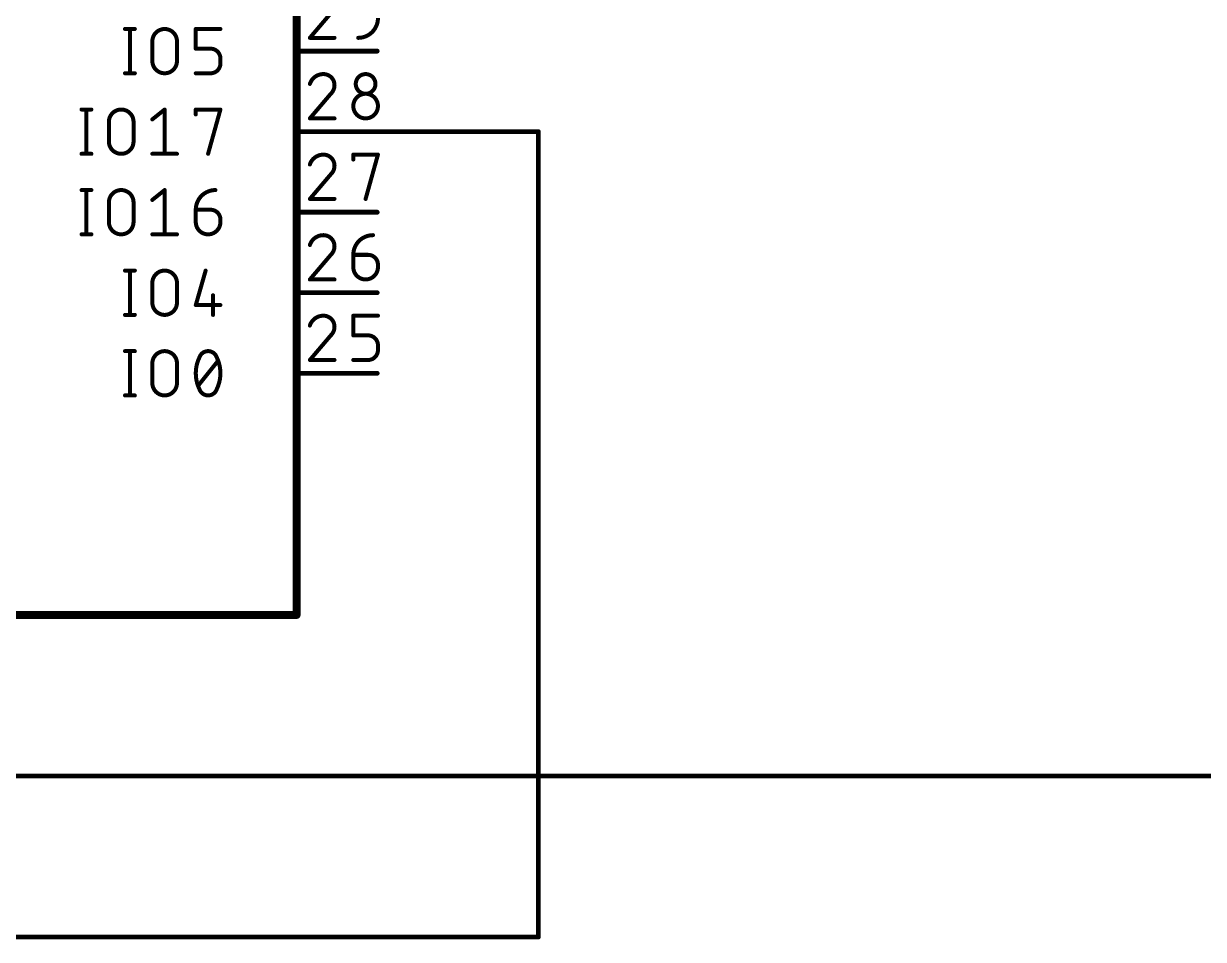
# Model space of a CAD drawing. Extents: x -10 to 250, y 0 to 179.
# Drawn here: x 133.64 to 170.82, y 78.66 to 107.55 of the extents above; entities that cross this region are included whole.
import ezdxf

# ---------------------------------------------------------------- set-up
doc = ezdxf.new("R2010")
doc.units = 0
for name, color, linetype in [('91', 94, 'CONTINUOUS'), ('94', 14, 'CONTINUOUS'), ('95', 250, 'CONTINUOUS')]:
    doc.layers.add(name, color=color, linetype=linetype)

msp = doc.modelspace()

# ---------------------------------------------------------------- linework, layer by layer
at = {"layer": '91', "const_width": 0.1524}
for points in [[(144.78, 104.14), (149.86, 104.14)], [(149.86, 104.14), (149.86, 78.74)], [(93.98, 83.82), (213.36, 83.82)], [(149.86, 78.74), (81.28, 78.74)]]:
    msp.add_lwpolyline(points, dxfattribs=at)
at = {"layer": '91', "const_width": 0.0762}
for points in [[(144.78, 104.1781, 1), (144.78, 104.1019)], [(149.8981, 104.14, 1), (149.8219, 104.14)], [(149.86, 104.1019, 1), (149.86, 104.1781)], [(149.8219, 78.74, 1), (149.8981, 78.74)], [(149.86, 78.7019, 1), (149.86, 78.7781)]]:
    msp.add_lwpolyline(points, format="xyb", dxfattribs=at)
at = {"layer": '94'}
for points, const_width in [([(142.24, 142.24), (142.24, 88.9)], 0.254), ([(144.78, 106.68), (142.24, 106.68)], 0.1524), ([(144.78, 104.14), (142.24, 104.14)], 0.1524), ([(144.78, 101.6), (142.24, 101.6)], 0.1524), ([(144.78, 99.06), (142.24, 99.06)], 0.1524), ([(144.78, 96.52), (142.24, 96.52)], 0.1524), ([(142.24, 88.9), (99.06, 88.9)], 0.254)]:
    msp.add_lwpolyline(points, dxfattribs=dict(at, const_width=const_width))
for points, const_width in [([(142.24, 106.7181, 1), (142.24, 106.6419)], 0.0762), ([(144.78, 106.6419, 1), (144.78, 106.7181)], 0.0762), ([(142.24, 104.1781, 1), (142.24, 104.1019)], 0.0762), ([(144.78, 104.1019, 1), (144.78, 104.1781)], 0.0762), ([(142.24, 101.6381, 1), (142.24, 101.5619)], 0.0762), ([(144.78, 101.5619, 1), (144.78, 101.6381)], 0.0762), ([(142.24, 99.0981, 1), (142.24, 99.0219)], 0.0762), ([(144.78, 99.0219, 1), (144.78, 99.0981)], 0.0762), ([(142.24, 96.5581, 1), (142.24, 96.4819)], 0.0762), ([(144.78, 96.4819, 1), (144.78, 96.5581)], 0.0762), ([(142.1765, 88.9, 1), (142.3035, 88.9)], 0.127), ([(142.24, 88.8365, 1), (142.24, 88.9635)], 0.127)]:
    msp.add_lwpolyline(points, format="xyb", dxfattribs=dict(at, const_width=const_width))
at = {"layer": '95', "const_width": 0.127}
for points in [[(143.3188, 107.8752), (142.6591, 107.0991)], [(136.8325, 107.3785), (137.1429, 107.3785)], [(136.9877, 107.3785), (136.9877, 105.9815)], [(139.0636, 106.7576), (139.0636, 107.3785)], [(139.0636, 107.3785), (139.8397, 107.3785)], [(142.6591, 107.0991), (143.4352, 107.0991)], [(137.6947, 106.3696), (137.6947, 106.9904)], [(138.4708, 106.9904), (138.4708, 106.3696)], [(139.5293, 106.7576), (139.0636, 106.7576)], [(139.8397, 106.2919), (139.8397, 106.4472)], [(136.8325, 105.9815), (137.1429, 105.9815)], [(139.0636, 105.9815), (139.5293, 105.9815)], [(143.3188, 105.3352), (142.6591, 104.5591)], [(135.4636, 104.8385), (135.7741, 104.8385)], [(135.6189, 104.8385), (135.6189, 103.4415)], [(137.6947, 104.5281), (138.0828, 104.8385)], [(138.0828, 104.8385), (138.0828, 103.4415)], [(139.0636, 104.6833), (139.0636, 104.8385)], [(139.0636, 104.8385), (139.8397, 104.8385)], [(139.8397, 104.8385), (139.4516, 103.4415)], [(136.3259, 103.8296), (136.3259, 104.4504)], [(137.102, 104.4504), (137.102, 103.8296)], [(142.6591, 104.5591), (143.4352, 104.5591)], [(135.4636, 103.4415), (135.7741, 103.4415)], [(137.6947, 103.4415), (138.4708, 103.4415)], [(144.028, 103.2609), (144.028, 103.4161)], [(144.028, 103.4161), (144.8041, 103.4161)], [(144.8041, 103.4161), (144.416, 102.0191)], [(143.3188, 102.7952), (142.6591, 102.0191)], [(135.4636, 102.2985), (135.7741, 102.2985)], [(135.6189, 102.2985), (135.6189, 100.9015)], [(137.6947, 101.9881), (138.0828, 102.2985)], [(138.0828, 102.2985), (138.0828, 100.9015)], [(136.3259, 101.2896), (136.3259, 101.9104)], [(137.102, 101.9104), (137.102, 101.2896)], [(142.6591, 102.0191), (143.4352, 102.0191)], [(139.0636, 101.6776), (139.5293, 101.6776)], [(139.0636, 101.2896), (139.0636, 101.6776)], [(139.8397, 101.3672), (139.8397, 101.2896)], [(135.4636, 100.9015), (135.7741, 100.9015)], [(137.6947, 100.9015), (138.4708, 100.9015)], [(143.3188, 100.2552), (142.6591, 99.4791)], [(144.028, 100.2552), (144.4936, 100.2552)], [(144.028, 99.8672), (144.028, 100.2552)], [(136.8325, 99.7585), (137.1429, 99.7585)], [(136.9877, 99.7585), (136.9877, 98.3615)], [(139.374, 99.7585), (139.0636, 98.6719)], [(144.8041, 99.9448), (144.8041, 99.8672)], [(137.6947, 98.7496), (137.6947, 99.3704)], [(138.4708, 99.3704), (138.4708, 98.7496)], [(142.6591, 99.4791), (143.4352, 99.4791)], [(139.6069, 98.9824), (139.6069, 98.3615)], [(139.0636, 98.6719), (139.8397, 98.6719)], [(136.8325, 98.3615), (137.1429, 98.3615)], [(144.028, 97.7152), (144.028, 98.3361)], [(144.028, 98.3361), (144.8041, 98.3361)], [(143.3188, 97.7152), (142.6591, 96.9391)], [(144.4936, 97.7152), (144.028, 97.7152)], [(144.8041, 97.2495), (144.8041, 97.4048)], [(136.8325, 97.2185), (137.1429, 97.2185)], [(136.9877, 97.2185), (136.9877, 95.8215)], [(137.6947, 96.2096), (137.6947, 96.8304)], [(138.4708, 96.8304), (138.4708, 96.2096)], [(139.1412, 96.1319), (139.7621, 96.9081)], [(142.6591, 96.9391), (143.4352, 96.9391)], [(144.028, 96.9391), (144.4936, 96.9391)], [(136.8325, 95.8215), (137.1429, 95.8215)]]:
    msp.add_lwpolyline(points, dxfattribs=at)
at = {"layer": '95'}
for points, const_width in [([(144.1832, 107.0991, 0.4142), (144.8041, 107.72)], 0.127), ([(136.8325, 107.4103, 1), (136.8325, 107.3468)], 0.0635), ([(137.0195, 107.3785, 1), (136.956, 107.3785)], 0.0635), ([(137.1429, 107.3468, 1), (137.1429, 107.4103)], 0.0635), ([(138.4708, 106.9904, 1), (137.6947, 106.9904)], 0.127), ([(139.0636, 107.4103, 1), (139.0636, 107.3468)], 0.0635), ([(139.0953, 107.3785, 1), (139.0318, 107.3785)], 0.0635), ([(139.8397, 107.3468, 1), (139.8397, 107.4103)], 0.0635), ([(142.6591, 107.1309, 1), (142.6591, 107.0674)], 0.0635), ([(142.6349, 107.1197, 1), (142.6833, 107.0785)], 0.0635), ([(143.4352, 107.0674, 1), (143.4352, 107.1309)], 0.0635), ([(144.1832, 107.1309, 1), (144.1832, 107.0674)], 0.0635), ([(137.7265, 106.9904, 1), (137.663, 106.9904)], 0.0635), ([(137.663, 106.9904, 1), (137.7265, 106.9904)], 0.0635), ([(138.5026, 106.9904, 1), (138.4391, 106.9904)], 0.0635), ([(138.4391, 106.9904, 1), (138.5026, 106.9904)], 0.0635), ([(139.0636, 106.7894, 1), (139.0636, 106.7259)], 0.0635), ([(139.0318, 106.7576, 1), (139.0953, 106.7576)], 0.0635), ([(139.5293, 106.7894, 1), (139.5293, 106.7259)], 0.0635), ([(139.8397, 106.4472, 0.4142), (139.5293, 106.7576)], 0.127), ([(139.5293, 106.7259, 1), (139.5293, 106.7894)], 0.0635), ([(137.6947, 106.3696, 1), (138.4708, 106.3696)], 0.127), ([(137.7265, 106.3696, 1), (137.663, 106.3696)], 0.0635), ([(137.663, 106.3696, 1), (137.7265, 106.3696)], 0.0635), ([(138.5026, 106.3696, 1), (138.4391, 106.3696)], 0.0635), ([(138.4391, 106.3696, 1), (138.5026, 106.3696)], 0.0635), ([(139.5293, 105.9815, 0.4142), (139.8397, 106.2919)], 0.127), ([(139.8714, 106.4472, 1), (139.808, 106.4472)], 0.0635), ([(139.808, 106.4472, 1), (139.8714, 106.4472)], 0.0635), ([(139.8714, 106.2919, 1), (139.808, 106.2919)], 0.0635), ([(136.8325, 106.0133, 1), (136.8325, 105.9498)], 0.0635), ([(136.956, 105.9815, 1), (137.0195, 105.9815)], 0.0635), ([(137.1429, 105.9498, 1), (137.1429, 106.0133)], 0.0635), ([(139.0636, 106.0133, 1), (139.0636, 105.9498)], 0.0635), ([(139.5293, 106.0133, 1), (139.5293, 105.9498)], 0.0635), ([(139.5293, 105.9498, 1), (139.5293, 106.0133)], 0.0635), ([(139.808, 106.2919, 1), (139.8714, 106.2919)], 0.0635), ([(143.086, 105.9561, 0.3252), (142.6591, 105.6457)], 0.127), ([(143.4352, 105.6069, 0.4142), (143.086, 105.9561)], 0.127), ([(143.086, 105.9879, 1), (143.086, 105.9244)], 0.0635), ([(143.086, 105.9244, 1), (143.086, 105.9878)], 0.0635), ([(144.7264, 105.6457, 1), (144.1056, 105.6457)], 0.127), ([(142.6289, 105.6554, 1), (142.6893, 105.6359)], 0.0635), ([(143.3188, 105.3352, 0.2053), (143.4352, 105.6069)], 0.127), ([(143.467, 105.6068, 1), (143.4035, 105.6069)], 0.0635), ([(143.4035, 105.6069, 1), (143.467, 105.6069)], 0.0635), ([(144.1056, 105.6457, 1), (144.7265, 105.6457)], 0.127), ([(144.1373, 105.6457, 1), (144.0738, 105.6457)], 0.0635), ([(144.0738, 105.6457, 1), (144.1373, 105.6457)], 0.0635), ([(144.7582, 105.6457, 1), (144.6947, 105.6457)], 0.0635), ([(144.6947, 105.6457, 1), (144.7582, 105.6457)], 0.0635), ([(143.2969, 105.3582, 1), (143.3407, 105.3122)], 0.0635), ([(143.343, 105.3146, 1), (143.2946, 105.3558)], 0.0635), ([(144.8041, 104.9472, 1), (144.028, 104.9472)], 0.127), ([(135.4636, 104.8703, 1), (135.4636, 104.8068)], 0.0635), ([(135.6506, 104.8385, 1), (135.5871, 104.8385)], 0.0635), ([(135.7741, 104.8068, 1), (135.7741, 104.8703)], 0.0635), ([(137.102, 104.4504, 1), (136.3259, 104.4504)], 0.127), ([(138.1145, 104.8385, 1), (138.051, 104.8385)], 0.0635), ([(138.1026, 104.8137, 1), (138.063, 104.8633)], 0.0635), ([(139.0636, 104.8703, 1), (139.0636, 104.8068)], 0.0635), ([(139.0953, 104.8385, 1), (139.0318, 104.8385)], 0.0635), ([(139.8703, 104.83, 1), (139.8091, 104.847)], 0.0635), ([(139.8397, 104.8068, 1), (139.8397, 104.8703)], 0.0635), ([(144.0597, 104.9472, 1), (143.9962, 104.9472)], 0.0635), ([(143.9962, 104.9472, 1), (144.0597, 104.9472)], 0.0635), ([(144.028, 104.9472, 1), (144.8041, 104.9472)], 0.127), ([(144.8358, 104.9472, 1), (144.7723, 104.9472)], 0.0635), ([(144.7723, 104.9472, 1), (144.8358, 104.9472)], 0.0635), ([(136.3576, 104.4504, 1), (136.2941, 104.4504)], 0.0635), ([(136.2941, 104.4504, 1), (136.3576, 104.4504)], 0.0635), ([(137.1337, 104.4504, 1), (137.0702, 104.4504)], 0.0635), ([(137.0702, 104.4504, 1), (137.1337, 104.4504)], 0.0635), ([(137.6749, 104.5528, 1), (137.7146, 104.5033)], 0.0635), ([(139.0318, 104.6833, 1), (139.0953, 104.6833)], 0.0635), ([(142.6591, 104.5909, 1), (142.6591, 104.5273)], 0.0635), ([(142.6349, 104.5797, 1), (142.6833, 104.5385)], 0.0635), ([(143.4352, 104.5273, 1), (143.4352, 104.5909)], 0.0635), ([(136.3259, 103.8296, 1), (137.102, 103.8296)], 0.127), ([(136.3576, 103.8296, 1), (136.2941, 103.8296)], 0.0635), ([(136.2941, 103.8296, 1), (136.3576, 103.8296)], 0.0635), ([(137.1337, 103.8296, 1), (137.0702, 103.8296)], 0.0635), ([(137.0702, 103.8296, 1), (137.1337, 103.8296)], 0.0635), ([(135.4636, 103.4733, 1), (135.4636, 103.4098)], 0.0635), ([(135.5871, 103.4415, 1), (135.6506, 103.4415)], 0.0635), ([(135.7741, 103.4098, 1), (135.7741, 103.4733)], 0.0635), ([(137.6947, 103.4733, 1), (137.6947, 103.4098)], 0.0635), ([(138.051, 103.4415, 1), (138.1145, 103.4415)], 0.0635), ([(138.4708, 103.4098, 1), (138.4708, 103.4733)], 0.0635), ([(139.4211, 103.45, 1), (139.4822, 103.433)], 0.0635), ([(143.086, 103.4161, 0.3252), (142.6591, 103.1057)], 0.127), ([(143.086, 103.4479, 1), (143.086, 103.3843)], 0.0635), ([(143.4352, 103.0669, 0.4142), (143.086, 103.4161)], 0.127), ([(143.086, 103.3844, 1), (143.086, 103.4478)], 0.0635), ([(144.028, 103.4479, 1), (144.028, 103.3843)], 0.0635), ([(144.0597, 103.4161, 1), (143.9962, 103.4161)], 0.0635), ([(144.8347, 103.4076, 1), (144.7735, 103.4246)], 0.0635), ([(144.8041, 103.3843, 1), (144.8041, 103.4479)], 0.0635), ([(142.6289, 103.1154, 1), (142.6893, 103.0959)], 0.0635), ([(143.3188, 102.7952, 0.2053), (143.4352, 103.0669)], 0.127), ([(143.467, 103.0668, 1), (143.4035, 103.0669)], 0.0635), ([(143.4035, 103.0669, 1), (143.467, 103.0669)], 0.0635), ([(143.9962, 103.2609, 1), (144.0597, 103.2609)], 0.0635), ([(143.2969, 102.8182, 1), (143.3407, 102.7722)], 0.0635), ([(143.343, 102.7746, 1), (143.2946, 102.8158)], 0.0635), ([(135.4636, 102.3303, 1), (135.4636, 102.2668)], 0.0635), ([(135.6506, 102.2985, 1), (135.5871, 102.2985)], 0.0635), ([(135.7741, 102.2668, 1), (135.7741, 102.3303)], 0.0635), ([(137.102, 101.9104, 1), (136.3259, 101.9104)], 0.127), ([(138.1145, 102.2985, 1), (138.051, 102.2985)], 0.0635), ([(138.1026, 102.2737, 1), (138.063, 102.3233)], 0.0635), ([(139.6845, 102.2985, 0.4142), (139.0636, 101.6776)], 0.127), ([(139.6845, 102.2668, 1), (139.6845, 102.3302)], 0.0635), ([(136.3576, 101.9104, 1), (136.2941, 101.9104)], 0.0635), ([(136.2941, 101.9104, 1), (136.3576, 101.9104)], 0.0635), ([(137.1337, 101.9104, 1), (137.0702, 101.9104)], 0.0635), ([(137.0702, 101.9104, 1), (137.1337, 101.9104)], 0.0635), ([(137.6749, 102.0128, 1), (137.7146, 101.9633)], 0.0635), ([(142.6591, 102.0509, 1), (142.6591, 101.9874)], 0.0635), ([(142.6349, 102.0397, 1), (142.6833, 101.9985)], 0.0635), ([(143.4352, 101.9874, 1), (143.4352, 102.0509)], 0.0635), ([(144.3854, 102.0276, 1), (144.4466, 102.0106)], 0.0635), ([(139.0636, 101.7094, 1), (139.0636, 101.6459)], 0.0635), ([(139.0953, 101.6776, 1), (139.0318, 101.6776)], 0.0635), ([(139.0318, 101.6776, 1), (139.0953, 101.6776)], 0.0635), ([(139.5293, 101.7094, 1), (139.5293, 101.6459)], 0.0635), ([(139.8397, 101.3672, 0.4142), (139.5293, 101.6776)], 0.127), ([(139.5293, 101.6459, 1), (139.5293, 101.7094)], 0.0635), ([(136.3259, 101.2896, 1), (137.102, 101.2896)], 0.127), ([(136.3576, 101.2896, 1), (136.2941, 101.2896)], 0.0635), ([(136.2941, 101.2896, 1), (136.3576, 101.2896)], 0.0635), ([(137.1337, 101.2896, 1), (137.0702, 101.2896)], 0.0635), ([(137.0702, 101.2896, 1), (137.1337, 101.2896)], 0.0635), ([(139.0636, 101.2896, 1), (139.8397, 101.2896)], 0.127), ([(139.0953, 101.2896, 1), (139.0318, 101.2896)], 0.0635), ([(139.0318, 101.2896, 1), (139.0953, 101.2896)], 0.0635), ([(139.8714, 101.3672, 1), (139.808, 101.3672)], 0.0635), ([(139.808, 101.3672, 1), (139.8714, 101.3672)], 0.0635), ([(139.8714, 101.2896, 1), (139.808, 101.2896)], 0.0635), ([(139.808, 101.2896, 1), (139.8714, 101.2896)], 0.0635), ([(135.4636, 100.9333, 1), (135.4636, 100.8697)], 0.0635), ([(135.5871, 100.9015, 1), (135.6506, 100.9015)], 0.0635), ([(135.7741, 100.8697, 1), (135.7741, 100.9333)], 0.0635), ([(137.6947, 100.9333, 1), (137.6947, 100.8697)], 0.0635), ([(138.051, 100.9015, 1), (138.1145, 100.9015)], 0.0635), ([(138.4708, 100.8697, 1), (138.4708, 100.9333)], 0.0635), ([(143.086, 100.8761, 0.3252), (142.6591, 100.5657)], 0.127), ([(143.086, 100.9079, 1), (143.086, 100.8444)], 0.0635), ([(143.4352, 100.5269, 0.4142), (143.086, 100.8761)], 0.127), ([(143.086, 100.8444, 1), (143.086, 100.9078)], 0.0635), ([(144.6488, 100.8761, 0.4142), (144.028, 100.2552)], 0.127), ([(144.6488, 100.8444, 1), (144.6488, 100.9078)], 0.0635), ([(142.6289, 100.5754, 1), (142.6893, 100.5559)], 0.0635), ([(143.3188, 100.2552, 0.2053), (143.4352, 100.5269)], 0.127), ([(143.467, 100.5268, 1), (143.4035, 100.5269)], 0.0635), ([(143.4035, 100.5269, 1), (143.467, 100.5269)], 0.0635), ([(143.2969, 100.2782, 1), (143.3407, 100.2322)], 0.0635), ([(143.343, 100.2346, 1), (143.2946, 100.2758)], 0.0635), ([(144.0597, 100.2552, 1), (143.9962, 100.2552)], 0.0635), ([(143.9962, 100.2552, 1), (144.0597, 100.2552)], 0.0635), ([(144.028, 100.287, 1), (144.028, 100.2235)], 0.0635), ([(144.4936, 100.287, 1), (144.4936, 100.2235)], 0.0635), ([(144.8041, 99.9448, 0.4142), (144.4936, 100.2552)], 0.127), ([(144.4936, 100.2235, 1), (144.4936, 100.287)], 0.0635), ([(136.8325, 99.7903, 1), (136.8325, 99.7267)], 0.0635), ([(137.0195, 99.7585, 1), (136.956, 99.7585)], 0.0635), ([(137.1429, 99.7267, 1), (137.1429, 99.7903)], 0.0635), ([(138.4708, 99.3704, 1), (137.6947, 99.3704)], 0.127), ([(139.4046, 99.7498, 1), (139.3435, 99.7672)], 0.0635), ([(144.0597, 99.8672, 1), (143.9962, 99.8672)], 0.0635), ([(143.9962, 99.8672, 1), (144.0597, 99.8672)], 0.0635), ([(144.028, 99.8672, 1), (144.8041, 99.8672)], 0.127), ([(144.8358, 99.9448, 1), (144.7723, 99.9448)], 0.0635), ([(144.7723, 99.9448, 1), (144.8358, 99.9448)], 0.0635), ([(144.8358, 99.8672, 1), (144.7723, 99.8672)], 0.0635), ([(144.7723, 99.8672, 1), (144.8358, 99.8672)], 0.0635), ([(137.7265, 99.3704, 1), (137.663, 99.3704)], 0.0635), ([(137.663, 99.3704, 1), (137.7265, 99.3704)], 0.0635), ([(138.5026, 99.3704, 1), (138.4391, 99.3704)], 0.0635), ([(138.4391, 99.3704, 1), (138.5026, 99.3704)], 0.0635), ([(142.6591, 99.5109, 1), (142.6591, 99.4474)], 0.0635), ([(142.6349, 99.4997, 1), (142.6833, 99.4585)], 0.0635), ([(143.4352, 99.4474, 1), (143.4352, 99.5109)], 0.0635), ([(139.6386, 98.9824, 1), (139.5751, 98.9824)], 0.0635), ([(137.6947, 98.7496, 1), (138.4708, 98.7496)], 0.127), ([(137.7265, 98.7496, 1), (137.663, 98.7496)], 0.0635), ([(137.663, 98.7496, 1), (137.7265, 98.7496)], 0.0635), ([(138.5026, 98.7496, 1), (138.4391, 98.7496)], 0.0635), ([(138.4391, 98.7496, 1), (138.5026, 98.7496)], 0.0635), ([(139.0636, 98.7037, 1), (139.0636, 98.6402)], 0.0635), ([(139.0331, 98.6807, 1), (139.0941, 98.6632)], 0.0635), ([(139.8397, 98.6402, 1), (139.8397, 98.7037)], 0.0635), ([(136.8325, 98.3933, 1), (136.8325, 98.3298)], 0.0635), ([(136.956, 98.3615, 1), (137.0195, 98.3615)], 0.0635), ([(137.1429, 98.3298, 1), (137.1429, 98.3933)], 0.0635), ([(139.5751, 98.3615, 1), (139.6386, 98.3615)], 0.0635), ([(143.086, 98.3361, 0.3252), (142.6591, 98.0257)], 0.127), ([(143.086, 98.3679, 1), (143.086, 98.3043)], 0.0635), ([(143.4352, 97.9869, 0.4142), (143.086, 98.3361)], 0.127), ([(143.086, 98.3044, 1), (143.086, 98.3678)], 0.0635), ([(144.028, 98.3679, 1), (144.028, 98.3043)], 0.0635), ([(144.0597, 98.3361, 1), (143.9962, 98.3361)], 0.0635), ([(144.8041, 98.3043, 1), (144.8041, 98.3679)], 0.0635), ([(142.6289, 98.0354, 1), (142.6893, 98.0159)], 0.0635), ([(143.3188, 97.7152, 0.2053), (143.4352, 97.9869)], 0.127), ([(143.467, 97.9868, 1), (143.4035, 97.9869)], 0.0635), ([(143.4035, 97.9869, 1), (143.467, 97.9869)], 0.0635), ([(143.2969, 97.7382, 1), (143.3407, 97.6922)], 0.0635), ([(143.343, 97.6946, 1), (143.2946, 97.7358)], 0.0635), ([(143.9962, 97.7152, 1), (144.0597, 97.7152)], 0.0635), ([(144.028, 97.747, 1), (144.028, 97.6835)], 0.0635), ([(144.4936, 97.747, 1), (144.4936, 97.6835)], 0.0635), ([(144.8041, 97.4048, 0.4142), (144.4936, 97.7152)], 0.127), ([(144.4936, 97.6835, 1), (144.4936, 97.747)], 0.0635), ([(144.8358, 97.4048, 1), (144.7723, 97.4048)], 0.0635), ([(144.7723, 97.4048, 1), (144.8358, 97.4048)], 0.0635), ([(136.8325, 97.2503, 1), (136.8325, 97.1868)], 0.0635), ([(137.0195, 97.2185, 1), (136.956, 97.2185)], 0.0635), ([(137.1429, 97.1868, 1), (137.1429, 97.2503)], 0.0635), ([(138.4708, 96.8304, 1), (137.6947, 96.8304)], 0.127), ([(139.18, 97.0245, 0.1139), (139.0636, 96.52)], 0.127), ([(139.4516, 97.2185, 0.3205), (139.18, 97.0245)], 0.127), ([(139.15, 97.0348, 1), (139.21, 97.0142)], 0.0635), ([(139.2085, 97.0106, 1), (139.1515, 97.0384)], 0.0635), ([(139.7233, 97.0245, 0.3205), (139.4516, 97.2185)], 0.127), ([(139.4516, 97.2502, 1), (139.4516, 97.1868)], 0.0635), ([(139.4516, 97.1868, 1), (139.4516, 97.2502)], 0.0635), ([(139.7518, 97.0384, 1), (139.6947, 97.0106)], 0.0635), ([(139.8397, 96.52, 0.1139), (139.7233, 97.0245)], 0.127), ([(139.6933, 97.0142, 1), (139.7533, 97.0348)], 0.0635), ([(144.4936, 96.9391, 0.4142), (144.8041, 97.2495)], 0.127), ([(144.8358, 97.2495, 1), (144.7723, 97.2495)], 0.0635), ([(144.7723, 97.2495, 1), (144.8358, 97.2495)], 0.0635), ([(137.7265, 96.8304, 1), (137.663, 96.8304)], 0.0635), ([(137.663, 96.8304, 1), (137.7265, 96.8304)], 0.0635), ([(138.5026, 96.8304, 1), (138.4391, 96.8304)], 0.0635), ([(138.4391, 96.8304, 1), (138.5026, 96.8304)], 0.0635), ([(139.7869, 96.8882, 1), (139.7373, 96.9279)], 0.0635), ([(142.6591, 96.9709, 1), (142.6591, 96.9074)], 0.0635), ([(142.6349, 96.9597, 1), (142.6833, 96.9185)], 0.0635), ([(143.4352, 96.9074, 1), (143.4352, 96.9709)], 0.0635), ([(144.028, 96.9709, 1), (144.028, 96.9074)], 0.0635), ([(144.4936, 96.9709, 1), (144.4936, 96.9074)], 0.0635), ([(144.4936, 96.9074, 1), (144.4936, 96.9709)], 0.0635), ([(139.0636, 96.52, 0.1139), (139.18, 96.0155)], 0.127), ([(139.0953, 96.52, 1), (139.0318, 96.52)], 0.0635), ([(139.0318, 96.52, 1), (139.0953, 96.52)], 0.0635), ([(139.7233, 96.0155, 0.1139), (139.8397, 96.52)], 0.127), ([(139.8714, 96.52, 1), (139.808, 96.52)], 0.0635), ([(139.808, 96.52, 1), (139.8714, 96.52)], 0.0635), ([(137.6947, 96.2096, 1), (138.4708, 96.2096)], 0.127), ([(137.7265, 96.2096, 1), (137.663, 96.2096)], 0.0635), ([(137.663, 96.2096, 1), (137.7265, 96.2096)], 0.0635), ([(138.5026, 96.2096, 1), (138.4391, 96.2096)], 0.0635), ([(138.4391, 96.2096, 1), (138.5026, 96.2096)], 0.0635), ([(139.1164, 96.1518, 1), (139.166, 96.1121)], 0.0635), ([(139.18, 96.0155, 0.3205), (139.4516, 95.8215)], 0.127), ([(139.21, 96.0258, 1), (139.15, 96.0052)], 0.0635), ([(139.1515, 96.0016, 1), (139.2085, 96.0294)], 0.0635), ([(139.4516, 95.8215, 0.3205), (139.7233, 96.0155)], 0.127), ([(139.6947, 96.0294, 1), (139.7518, 96.0016)], 0.0635), ([(139.7533, 96.0052, 1), (139.6933, 96.0258)], 0.0635), ([(136.8325, 95.8533, 1), (136.8325, 95.7897)], 0.0635), ([(136.956, 95.8215, 1), (137.0195, 95.8215)], 0.0635), ([(137.1429, 95.7897, 1), (137.1429, 95.8533)], 0.0635), ([(139.4516, 95.8532, 1), (139.4516, 95.7898)], 0.0635), ([(139.4516, 95.7898, 1), (139.4516, 95.8532)], 0.0635)]:
    msp.add_lwpolyline(points, format="xyb", dxfattribs=dict(at, const_width=const_width))

doc.saveas('drawing.dxf')
